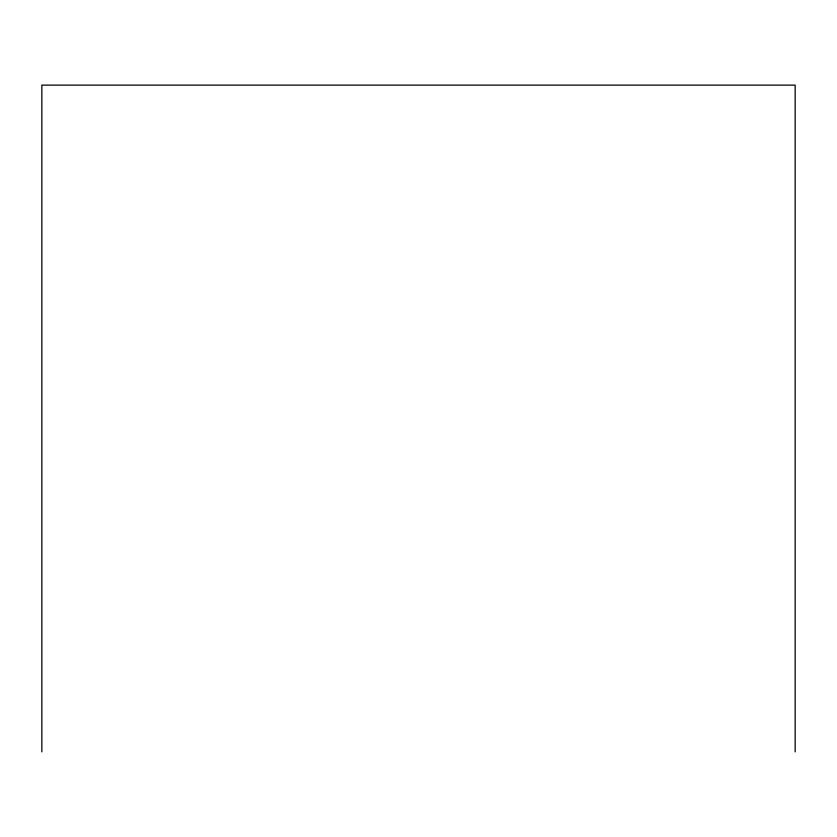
<?xml version="1.0" encoding="UTF-8"?>
<svg xmlns="http://www.w3.org/2000/svg" width="837" height="837" viewBox="0 0 837 837"><rect width="100%" height="100%" fill="white"/><g stroke="black" fill="none" stroke-linecap="round" stroke-linejoin="round"><path stroke-width="1.26" d="M795.15 751.877L795.15 85.123L41.85 85.123L41.85 751.877"/></g></svg>
